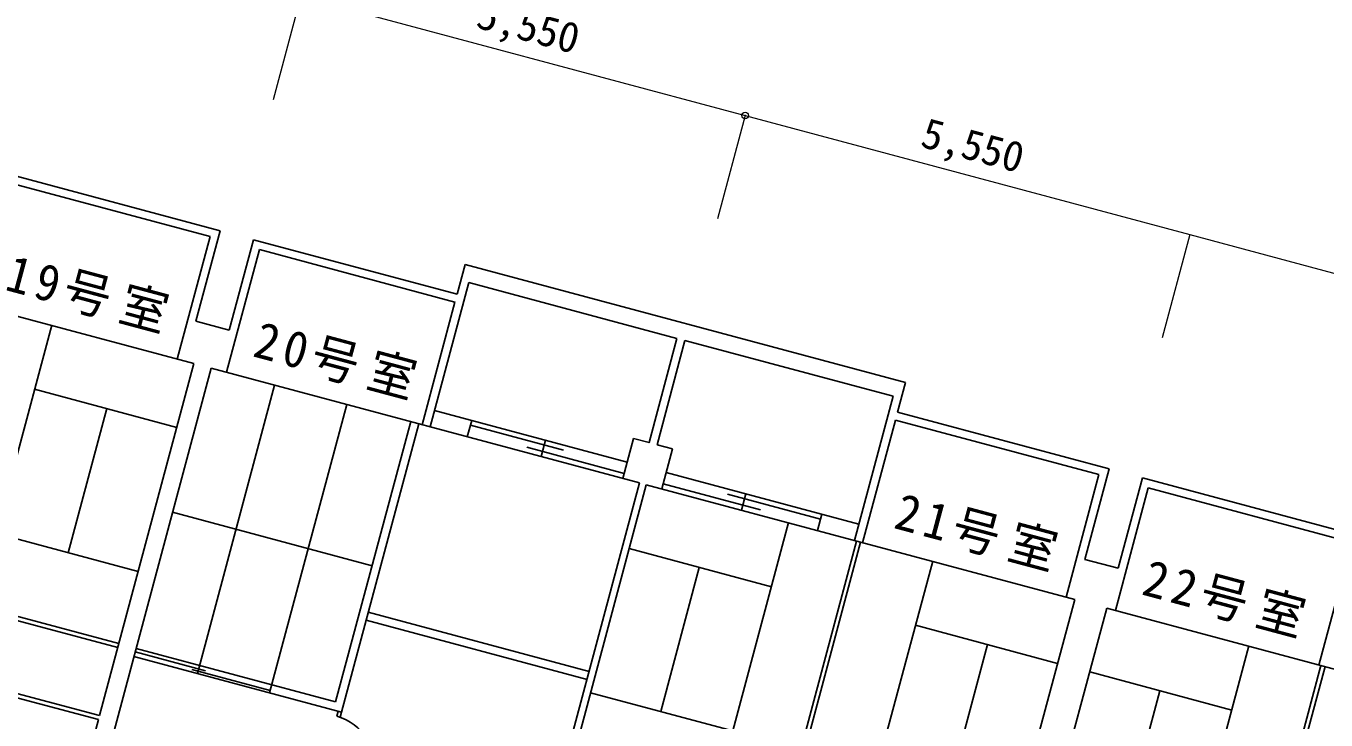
# Model space of a CAD drawing. Units: millimetres, scale not verified. Extents: x -57444 to 128924, y -40058 to 51382.
# Drawn here: x -3505 to 12176, y 20432 to 28803 of the extents above; entities that cross this region are included whole.
import ezdxf
from ezdxf.enums import TextEntityAlignment as Align

# ---------------------------------------------------------------- set-up
doc = ezdxf.new("R2010")
doc.units = ezdxf.units.MM
doc.header["$LTSCALE"] = 200
doc.header["$PDMODE"] = 32
doc.header["$PDSIZE"] = 80
doc.layers.add('1-1_施設名', color=7, linetype='Continuous')
doc.layers.add('1-8', color=4, linetype='Continuous', lineweight=9)
doc.styles.add('ＭＳ ゴシック', font='')
doc.styles.get('ＭＳ ゴシック').set_extended_font_data('MS Gothic')

msp = doc.modelspace()

# ---------------------------------------------------------------- linework, layer by layer
at = {"layer": '1-1_施設名'}
for p, q in [((-1162.8, 26333), (-3618.3, 26991)), ((-1284.6, 26264.9), (-3643.5, 26896.9)), ((-1284.6, 26264.9), (-1681.1, 24785.3)), ((-1162.8, 26333), (-1455.1, 25242.1)), ((-761.2, 26225.4), (-1053.5, 25134.4)), ((-761.2, 26225.4), (1694.3, 25567.5)), ((-1480.3, 24731.5), (-6648, 26116.2)), ((-689.8, 26105.5), (-1086.3, 24625.9)), ((1694.3, 25567.5), (1790.8, 25927.6)), ((7103.4, 24504.1), (1790.8, 25927.6)), ((1369.2, 23968), (1835.6, 25708.5)), ((4347, 25035.6), (1835.6, 25708.5)), ((-3194, 25193.8), (-4099.9, 21813.1)), ((-1455.1, 25242.1), (-1053.5, 25134.4)), ((4106.5, 23751.8), (4443.6, 25009.7)), ((4443.6, 25009.7), (6955, 24336.8)), ((-1271.2, 24675.5), (-3357.4, 16889.8)), ((-1480.3, 24731.5), (-2618.3, 20484.3)), ((-1271.2, 24675.5), (3896.5, 23290.8)), ((-506.4, 24470.6), (-1438.1, 20993.2)), ((7006.9, 24143.9), (7103.4, 24504.1)), ((-3401, 24421.1), (-1686.5, 23961.7)), ((6488.6, 22596.2), (6955, 24336.8)), ((-2997.6, 22449.5), (-2531.7, 24188.1)), ((362.9, 24237.6), (-568.8, 20760.3)), ((1421.8, 24164.1), (3747.6, 23540.9)), ((1135.7, 24030.6), (229.8, 20649.8)), ((1232.3, 24004.7), (300.5, 20527.4)), ((1870.4, 24045.3), (1817.7, 23848.7)), ((6981.7, 24049.9), (6585.2, 22570.4)), ((9437.2, 23392), (6981.7, 24049.9)), ((9558.9, 23460.1), (7006.9, 24143.9)), ((2977.4, 23686.3), (1854.8, 23987.1)), ((2536.9, 23721.3), (3711.6, 23406.6)), ((2760.4, 23805.4), (2707.9, 23609.3)), ((3824.4, 23827.4), (3747.6, 23540.9)), ((4292.1, 23702.1), (4106.5, 23751.8)), ((4292.1, 23702.1), (4162.8, 23219.4)), ((3747.6, 23540.9), (3695.1, 23344.7)), ((6541.2, 22792.3), (4215.7, 23415.4)), ((9437.2, 23392), (9040.7, 21912.4)), ((1432.7, 13773), (3977.2, 23269.1)), ((3896.5, 23290.8), (2552.8, 18276.2)), ((9144.9, 21884.5), (3977.2, 23269.2)), ((5354.1, 22966.5), (4179.3, 23281.2)), ((10032, 23232.6), (9635.5, 21753)), ((9960.6, 23352.5), (9668.2, 22261.6)), ((4955.1, 23156.4), (6077.7, 22855.6)), ((5175.9, 23158.1), (5123.4, 22962.1)), ((-1737.1, 22936.8), (669.8, 22291.9)), ((6093.3, 22913.8), (6040.6, 22717.1)), ((5692.5, 22812.7), (4786.7, 19431.9)), ((-3866.9, 22682.4), (-2152.4, 22223)), ((6512.8, 22589.8), (5607.7, 19211.9)), ((5485.5, 22039.9), (3771, 22499.3)), ((6561.1, 22576.8), (5656, 19199)), ((4150.3, 20534.2), (4616.1, 22272.9)), ((7431.2, 22346.8), (6525.3, 18966.1)), ((-4157.3, 21828.5), (-2385.3, 21353.7)), ((9144.9, 21884.5), (8006.9, 17637.3)), ((-4170.2, 21780.2), (-2398.3, 21305.4)), ((623.2, 21731.8), (3287.5, 21017.9)), ((9531.3, 21781), (8393.3, 17533.8)), ((9531.3, 21781), (14699, 20396.3)), ((597.4, 21635.2), (3261.6, 20921.3)), ((7224.1, 21574.1), (8938.7, 21114.7)), ((7627.6, 19602.5), (8093.5, 21341.1)), ((-5202.1, 21176.7), (-2618.3, 20484.3)), ((-2203, 21198.2), (300.5, 20527.4)), ((-2188.1, 21253.7), (-1338.8, 21026.2)), ((-2177.1, 21294.8), (229.8, 20649.8)), ((11246.6, 21324.5), (10340.7, 17943.7)), ((-561.8, 20786.6), (-1505.7, 21039.5)), ((12115.2, 21088.6), (11210.1, 17710.8)), ((12163.5, 21075.7), (11258.4, 17697.8)), ((-2631.2, 20436), (-4304.4, 20884.4)), ((11039.5, 20551.7), (9325, 21011.1)), ((5019.6, 20301.3), (3305.1, 20760.7)), ((9704.3, 19046), (10170.2, 20784.7)), ((-2754.7, 19975.2), (-2631.2, 20436)), ((260.2, 20538.2), (243.9, 20477.4)), ((283.8, 20465.1), (300.5, 20527.4))]:
    msp.add_line(p, q, dxfattribs=at)
for points in [[(-689.8, 26105.5), (1669.1, 25473.4), (1272.6, 23993.9)], [(3824.4, 23827.4), (4010, 23777.7), (4347, 25035.6)], [(9558.9, 23460.1), (9266.6, 22369.2), (9668.2, 22261.6)], [(9960.6, 23352.5), (12512.6, 22668.7), (12609.1, 23028.8)], [(10032, 23232.6), (12487.5, 22574.7), (12091, 21095.1)]]:
    msp.add_lwpolyline(points, dxfattribs=at)
msp.add_arc((91.2, 19907.6), 589.8, 345, 75, dxfattribs=at)
at = {"layer": '1-8'}
for p, q in [((-190.2, 29159.9), (-523.8, 27914.5)), ((-190.2, 29159.9), (5170.7, 27723.4)), ((5170.7, 27723.4), (4837, 26478.1)), ((10531.6, 26287), (15892.5, 24850.5))]:
    msp.add_line(p, q, dxfattribs=at)
msp.add_lwpolyline([(5170.7, 27723.4), (10531.6, 26287), (10197.9, 25041.6)], dxfattribs=at)
msp.add_point((5170.7, 27723.4), dxfattribs=at)

# ---------------------------------------------------------------- texts
at = {"layer": '1-8', "color": 7, "style": 'ＭＳ ゴシック'}
for p in [(1879.5, 28681.5), (7240.4, 27245.1)]:
    msp.add_text('5,550', height=366.6, rotation=345, dxfattribs=at).set_placement(p, align=Align.BOTTOM_LEFT)
at = {"layer": '1-8', "color": 7, "char_height": 439.9, "attachment_point": 7, "rotation": 345, "style": 'ＭＳ ゴシック'}
for s, insert in [('\\T1.24;\\W0.95;19号室', (-3788.4, 25576)), ('\\T1.24;\\W0.95;20号室', (-797.8, 24774.6)), ('\\T1.24;\\W0.95;21号室', (6933.4, 22703.1)), ('\\T1.24;\\W0.95;22号室', (9924, 21901.8))]:
    msp.add_mtext(s, dxfattribs=dict(at, insert=insert))

doc.saveas('drawing.dxf')
